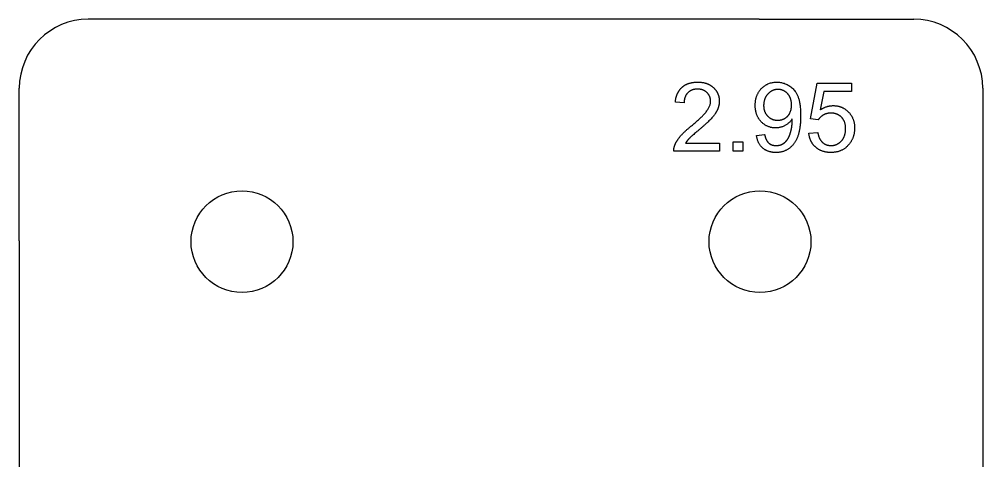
# Model space of a CAD drawing. Header units: millimetres. Extents: x 10 to 192, y -91 to 170.
# Drawn here: x 72.35 to 100.25, y 52.47 to 65.27 of the extents above; entities that cross this region are included whole.
import ezdxf

# ---------------------------------------------------------------- set-up
doc = ezdxf.new("R2010")
doc.units = ezdxf.units.MM
doc.layers.add('Sketch plane 01', color=7, linetype='Continuous')

msp = doc.modelspace()

# ---------------------------------------------------------------- linework, layer by layer
at = {"layer": 'Sketch plane 01'}
for p, q in [((93.364, 65.271), (74.35, 65.271)), ((93.775, 65.271), (93.364, 65.271)), ((93.775, 65.271), (98.25, 65.271)), ((95.259, 62.385), (95.452, 63.412)), ((95.452, 63.412), (96.446, 63.412)), ((96.446, 63.412), (96.446, 63.177)), ((72.35, 58.843), (72.35, 63.271)), ((95.649, 63.177), (95.541, 62.64)), ((96.446, 63.177), (95.649, 63.177)), ((100.25, 63.271), (100.25, 57.861)), ((91.601, 62.843), (91.349, 62.869)), ((95.489, 62.355), (95.259, 62.385)), ((95.215, 61.964), (95.473, 61.985)), ((91.643, 61.676), (92.624, 61.676)), ((92.624, 61.676), (92.624, 61.44)), ((93.024, 61.44), (93.024, 61.72)), ((93.024, 61.72), (93.304, 61.72)), ((93.304, 61.72), (93.304, 61.44)), ((93.699, 61.902), (93.935, 61.924)), ((92.624, 61.44), (91.302, 61.44)), ((93.304, 61.44), (93.024, 61.44)), ((72.35, 58.843), (72.35, 30.107)), ((100.25, 58.797), (100.25, 30.107))]:
    msp.add_line(p, q, dxfattribs=at)
for centre in [(78.8, 58.821), (93.8, 58.821)]:
    msp.add_circle(centre, 1.475, dxfattribs=at)
for centre, start, end in [((74.35, 63.271), 90, 180), ((98.25, 63.271), 0, 90)]:
    msp.add_arc(centre, 2, start, end, dxfattribs=at)
for points, knots in [([(91.349, 62.869), (91.375, 63.151), (91.544, 63.299), (91.713, 63.447), (91.998, 63.447), (92.285, 63.447), (92.453, 63.287), (92.621, 63.128), (92.621, 62.892), (92.621, 62.772), (92.572, 62.656), (92.523, 62.54), (92.409, 62.412), (92.295, 62.284), (92.03, 62.06), (91.81, 61.875), (91.747, 61.809), (91.684, 61.743), (91.643, 61.676)], [0, 0, 0, 0.155886, 0.155886, 0.311772, 0.311772, 0.46915, 0.46915, 0.626527, 0.626527, 0.706581, 0.706581, 0.786634, 0.786634, 0.866688, 0.866688, 0.933344, 0.933344, 1, 1, 1]), ([(93.935, 61.924), (93.965, 61.758), (94.05, 61.683), (94.134, 61.608), (94.266, 61.608), (94.379, 61.608), (94.465, 61.66), (94.55, 61.711), (94.604, 61.798), (94.659, 61.885), (94.696, 62.032), (94.733, 62.179), (94.733, 62.332), (94.733, 62.348), (94.731, 62.381), (94.658, 62.264), (94.53, 62.191), (94.403, 62.118), (94.254, 62.118), (94.006, 62.118), (93.834, 62.298), (93.662, 62.478), (93.662, 62.772), (93.662, 63.076), (93.842, 63.262), (94.021, 63.447), (94.291, 63.447), (94.486, 63.447), (94.647, 63.342), (94.809, 63.237), (94.893, 63.043), (94.977, 62.848), (94.977, 62.48), (94.977, 62.097), (94.893, 61.87), (94.81, 61.643), (94.646, 61.525), (94.482, 61.406), (94.261, 61.406), (94.026, 61.406), (93.878, 61.536), (93.729, 61.666), (93.699, 61.902)], [0, 0, 0, 0.077277, 0.077277, 0.154554, 0.154554, 0.220677, 0.220677, 0.2868, 0.2868, 0.352924, 0.352924, 0.419047, 0.419047, 0.426132, 0.426132, 0.456082, 0.456082, 0.486033, 0.486033, 0.536041, 0.536041, 0.58605, 0.58605, 0.63768, 0.63768, 0.689309, 0.689309, 0.726597, 0.726597, 0.763885, 0.763885, 0.801173, 0.801173, 0.83998, 0.83998, 0.878788, 0.878788, 0.917595, 0.917595, 0.958797, 0.958797, 1, 1, 1]), ([(91.302, 61.44), (91.3, 61.529), (91.331, 61.611), (91.382, 61.746), (91.493, 61.876), (91.604, 62.007), (91.814, 62.179), (92.14, 62.446), (92.254, 62.602), (92.369, 62.758), (92.369, 62.898), (92.369, 63.043), (92.264, 63.144), (92.16, 63.244), (91.992, 63.244), (91.815, 63.244), (91.709, 63.137), (91.602, 63.031), (91.601, 62.843)], [0, 0, 0, 0.048959, 0.048959, 0.129484, 0.129484, 0.21001, 0.21001, 0.335098, 0.335098, 0.460186, 0.460186, 0.591405, 0.591405, 0.722625, 0.722625, 0.861312, 0.861312, 1, 1, 1]), ([(94.321, 63.244), (94.157, 63.244), (94.036, 63.11), (93.915, 62.977), (93.915, 62.764), (93.915, 62.573), (94.03, 62.454), (94.145, 62.334), (94.314, 62.334), (94.484, 62.334), (94.594, 62.454), (94.704, 62.573), (94.704, 62.784), (94.704, 62.996), (94.591, 63.12), (94.479, 63.244), (94.321, 63.244)], [0, 0, 0, 0.134888, 0.134888, 0.269776, 0.269776, 0.390829, 0.390829, 0.511882, 0.511882, 0.633912, 0.633912, 0.755941, 0.755941, 0.877971, 0.877971, 1, 1, 1]), ([(95.541, 62.64), (95.721, 62.765), (95.919, 62.765), (96.18, 62.765), (96.36, 62.584), (96.54, 62.403), (96.54, 62.118), (96.54, 61.846), (96.382, 61.649), (96.19, 61.406), (95.857, 61.406), (95.585, 61.406), (95.412, 61.559), (95.24, 61.711), (95.215, 61.964)], [0, 0, 0, 0.111378, 0.111378, 0.258859, 0.258859, 0.406339, 0.406339, 0.546763, 0.546763, 0.718487, 0.718487, 0.859243, 0.859243, 1, 1, 1]), ([(95.473, 61.985), (95.501, 61.797), (95.606, 61.703), (95.71, 61.608), (95.857, 61.608), (96.035, 61.608), (96.157, 61.741), (96.28, 61.875), (96.28, 62.096), (96.28, 62.306), (96.162, 62.427), (96.044, 62.549), (95.853, 62.549), (95.735, 62.549), (95.639, 62.495), (95.544, 62.441), (95.489, 62.355)], [0, 0, 0, 0.123182, 0.123182, 0.246364, 0.246364, 0.394638, 0.394638, 0.542912, 0.542912, 0.683864, 0.683864, 0.824817, 0.824817, 0.912408, 0.912408, 1, 1, 1])]:
    msp.add_open_spline(points, degree=2, knots=knots, dxfattribs=at)

doc.saveas('drawing.dxf')
